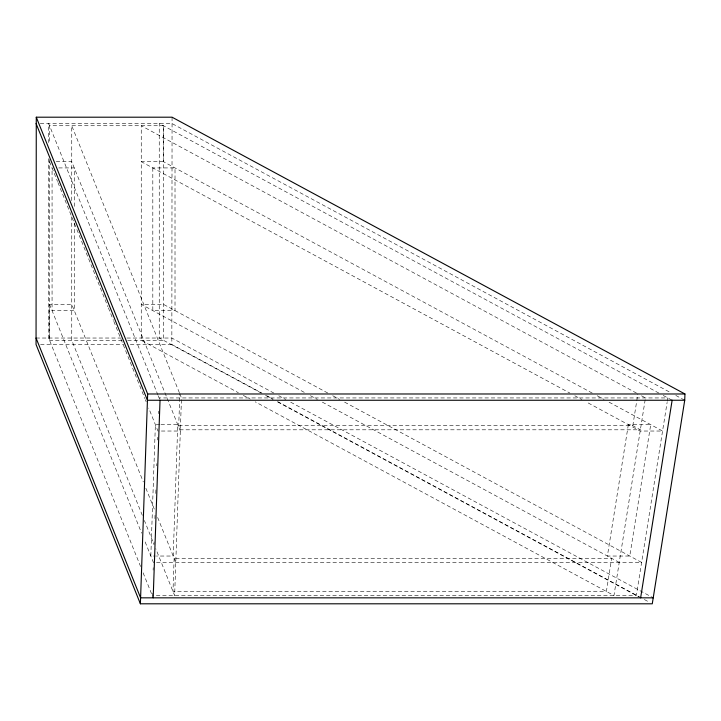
<?xml version="1.0" encoding="UTF-8"?>
<svg xmlns="http://www.w3.org/2000/svg" width="721" height="721" viewBox="0 0 721 721"><rect width="100%" height="100%" fill="white"/><g stroke="black" fill="none" stroke-linecap="round" stroke-linejoin="round"><path stroke-width="0.54" stroke-dasharray="3.6 2.7" d="M122.137 340.294L49.551 340.294L49.551 304.352L71.749 304.352L143.344 481.97M592.247 393.089L163.451 161.684L163.451 125.742L49.551 125.742L49.551 143.713M152.329 593.311L152.257 595.519L636.337 595.519L667.132 402.354M153.131 570.149L153.222 567.697M154.114 541.841L154.024 544.454L144.398 520.517M154.916 518.633L155.033 515.263M155.79 493.497L155.925 489.433M156.745 465.847L156.817 463.603M157.638 440.017L157.737 437.286M158.548 413.674L158.638 411.177M178.718 425.705L632.804 425.705L640.383 429.806L180.367 429.806L178.718 425.705L179.826 393.846M172.067 117.199L171.841 344.503L261.984 393.152M632.804 425.705L637.878 393.846M667.313 401.273L667.835 397.938L159.098 397.938M40.25 123.471L171.841 123.471L670.863 392.774M56.211 161.684L71.749 161.684L180.331 431.032L157.944 431.032L148.706 408.068M163.451 161.684L141.253 161.684L141.253 340.294L238.372 392.729M58.725 167.921L74.263 167.921L74.263 207.242M36.05 338.032L121.263 338.032M126.851 338.032L171.841 338.032L273.863 393.089M127.716 340.294L163.451 340.294L163.451 125.742M40.538 344.503L123.588 344.503M130.321 344.503L171.841 344.503M159.846 424.642L155.376 424.642L150.824 556.035L155.303 556.035M160.972 424.642L177.754 424.642L173.202 556.035L156.421 556.035M675.811 395.45L684.725 400.254M658.922 393.125L159.251 123.471L159.251 338.032L261.272 393.089M663.221 395.45L672.134 400.254M636.544 393.125L141.253 125.742L141.253 161.684L569.896 393.089M641.501 395.802L645.457 397.938L613.959 595.519L255.216 401.831M597.204 395.766L604.135 399.506M609.083 402.174L662.563 431.032L640.185 431.032L586.732 402.174M574.844 395.766L581.775 399.506M327.785 393.044L163.451 304.352L141.253 304.352L305.524 393.044M332.732 395.721L339.663 399.461M344.62 402.129L641.618 562.425L153.402 562.425L144.146 539.443M310.472 395.721L317.402 399.461M322.35 402.129L619.231 562.425M278.811 395.766L285.75 399.506M290.698 402.183L653.226 597.835M266.932 395.829L272.88 399.028M277.828 401.705L639.392 596.844M644.349 599.521L649.297 602.197M265.562 395.405L273.16 399.506M277.459 401.831L640.627 597.835M243.328 395.405L250.259 399.155M179.376 392.729L71.749 125.742L71.749 201.006M179.79 393.765L181.476 397.938L174.635 595.519L155.736 548.645M157.926 395.036L48.64 123.471L48.64 142.569M158.26 395.856L160.026 400.254M49.551 161.684L57.536 181.521M57.959 182.566L76.444 228.503M76.868 229.539L107.952 306.795M108.375 307.84L113.413 320.367M113.837 321.413L144.93 398.668M145.345 399.713L146.183 401.804M145.876 488.243L155.141 511.234M157.665 517.498L175.78 562.425M142.298 515.308L71.749 340.294L71.749 216.733M49.551 304.352L141.622 533.17M140.595 566.535L48.64 338.032L48.64 157.178M143.109 572.798L153.185 597.835M74.263 222.969L74.263 310.589L52.065 310.589L52.065 167.921M49.551 159.44L49.551 340.294M152.816 167.921L152.816 310.589L175.014 310.589L175.014 167.921L152.816 167.921M174.131 558.333L172.986 591.427L606.379 591.427L611.651 558.333L174.131 558.333M628.342 424.642L607.388 556.035L629.766 556.035L650.712 424.642L628.342 424.642"/><path stroke-width="1.08" d="M140.388 603.801L147.661 393.981L36.275 117.199L172.067 117.199L684.95 393.981L684.725 400.254L652.271 603.801L140.388 603.801L36.05 344.503L36.275 117.199M153.185 597.835L160.026 400.254M640.627 597.835L672.134 400.254M147.661 393.981L684.95 393.981M684.725 400.254L147.435 400.254L36.05 123.471M653.226 597.835L140.595 597.835L36.05 338.032"/></g></svg>
